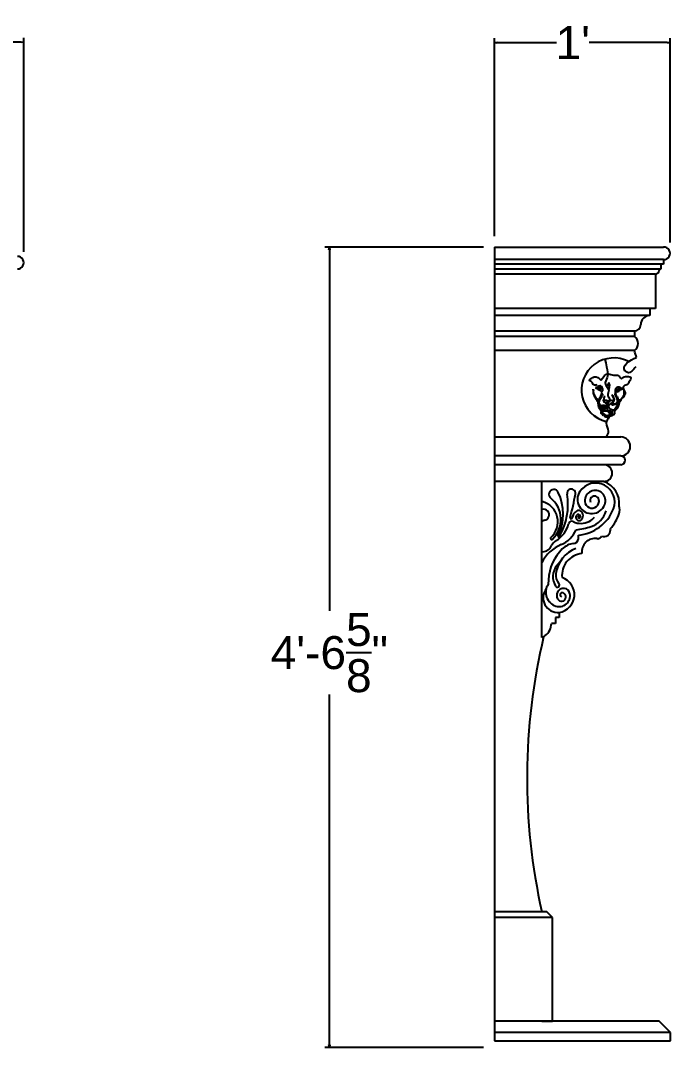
# Model space of a CAD drawing. Header units: millimetres. Extents: x 1155 to 2227, y 540 to 1342.
# Drawn here: x 1936.3 to 1980.6, y 703.7 to 773.8 of the extents above; entities that cross this region are included whole.
import ezdxf

# ---------------------------------------------------------------- set-up
doc = ezdxf.new("R2010")
doc.units = ezdxf.units.MM
doc.layers.add('dimension', color=4, linetype='Continuous')
doc.styles.get("Standard").update_dxf_attribs({"font": 'arial.ttf'})
doc.dimstyles.new('25', dxfattribs={"dimscale": 1.5, "dimtxt": 1, "dimasz": 0.5, "dimexe": 0.1875, "dimexo": 1, "dimgap": 0.125, "dimtad": 0, "dimtih": 1, "dimtoh": 1, "dimdec": 4, "dimzin": 4, "dimdsep": 46, "dimlunit": 4, "dimtxsty": 'Standard', "dimblk1": 'CLOSEDBLANK', "dimblk2": 'CLOSEDBLANK', "dimsah": 1, "dimcen": -1, "dimclrd": 256, "dimclre": 256, "dimclrt": 256, "dimadec": 0, "dimazin": 0, "dimtfac": 1, "dimtdec": 4, "dimtofl": 0, "dimtmove": 0, "dimatfit": 3, "dimldrblk": 'CLOSEDBLANK', "dimfxl": 1, "dimtolj": 1, "dimtzin": 4, "dimarcsym": 0})

# ---------------------------------------------------------------- blocks, each defined once
blk = doc.blocks.new('_CLOSEDBLANK')
at = {"color": 0, "linetype": 'ByBlock'}
for p, q in [((-1, 0.17), (0, 0)), ((-1, 0.17), (-1, -0.17)), ((0, 0), (-1, -0.17))]:
    blk.add_line(p, q, dxfattribs=at)
blk = doc.blocks.new('*D405')
at = {"layer": 'Defpoints', "color": 0, "transparency": 16777216}
for p in [(1861.524, 772.342), (1861.524, 757.29), (1936.524, 757.29)]:
    blk.add_point(p, dxfattribs=at)
at = {"layer": 'dimension', "lineweight": -2, "transparency": 16777216}
for p, q in [((1861.524, 758.04), (1861.524, 772.637)), ((1936.524, 758.04), (1936.524, 772.637)), ((1861.712, 772.342), (1895.84, 772.342)), ((1936.337, 772.342), (1902.208, 772.342))]:
    blk.add_line(p, q, dxfattribs=at)
at = {"layer": 'dimension', "lineweight": -2, "transparency": 16777216, "xscale": 0.1875, "yscale": 0.1875, "zscale": 0.1875, "rotation": 180}
blk.add_blockref('_CLOSEDBLANK', (1861.524, 772.342), dxfattribs=at)
at = {"layer": 'dimension', "lineweight": -2, "transparency": 16777216, "xscale": 0.1875, "yscale": 0.1875, "zscale": 0.1875}
blk.add_blockref('_CLOSEDBLANK', (1936.524, 772.342), dxfattribs=at)
at = {"layer": 'dimension', "transparency": 16777216, "insert": (1899.024, 772.342), "char_height": 2.25, "attachment_point": 5}
blk.add_mtext('\\A1;6\'-3"', dxfattribs=at)
blk = doc.blocks.new('*D407')
at = {"layer": 'Defpoints', "color": 0, "transparency": 16777216}
for p in [(1968.645, 758.357), (1957.37, 703.718), (1968.645, 703.718)]:
    blk.add_point(p, dxfattribs=at)
at = {"layer": 'dimension', "lineweight": -2, "transparency": 16777216}
for p, q in [((1967.895, 758.357), (1957.074, 758.357)), ((1957.37, 758.169), (1957.37, 733.532)), ((1957.37, 703.906), (1957.37, 727.813)), ((1967.895, 703.718), (1957.074, 703.718))]:
    blk.add_line(p, q, dxfattribs=at)
at = {"layer": 'dimension', "lineweight": -2, "transparency": 16777216, "xscale": 0.1875, "yscale": 0.1875, "zscale": 0.1875}
for p, rotation in [((1957.37, 758.357), 90), ((1957.37, 703.718), 270)]:
    blk.add_blockref('_CLOSEDBLANK', p, dxfattribs=dict(at, rotation=rotation))
at = {"layer": 'dimension', "transparency": 16777216, "insert": (1957.37, 730.673), "char_height": 2.25, "attachment_point": 5}
blk.add_mtext('\\A1;4\'-6{\\H1.000000x;\\S5/8;}"', dxfattribs=at)
blk = doc.blocks.new('*D408')
at = {"layer": 'Defpoints', "color": 0, "transparency": 16777216}
for p in [(1980.622, 772.311), (1968.645, 758.357), (1980.622, 757.913)]:
    blk.add_point(p, dxfattribs=at)
at = {"layer": 'dimension', "lineweight": -2, "transparency": 16777216}
for p, q in [((1968.645, 759.107), (1968.645, 772.606)), ((1980.622, 758.663), (1980.622, 772.606)), ((1968.832, 772.311), (1972.865, 772.311)), ((1980.434, 772.311), (1975.099, 772.311))]:
    blk.add_line(p, q, dxfattribs=at)
at = {"layer": 'dimension', "lineweight": -2, "transparency": 16777216, "xscale": 0.1875, "yscale": 0.1875, "zscale": 0.1875, "rotation": 180}
blk.add_blockref('_CLOSEDBLANK', (1968.645, 772.311), dxfattribs=at)
at = {"layer": 'dimension', "lineweight": -2, "transparency": 16777216, "xscale": 0.1875, "yscale": 0.1875, "zscale": 0.1875}
blk.add_blockref('_CLOSEDBLANK', (1980.622, 772.311), dxfattribs=at)
at = {"layer": 'dimension', "transparency": 16777216, "insert": (1973.982, 772.311), "char_height": 2.25, "attachment_point": 5}
blk.add_mtext("\\A1;1'", dxfattribs=at)

msp = doc.modelspace()

# ---------------------------------------------------------------- linework, layer by layer
at = {"color": 0}
for p, q in [((1968.64483, 758.35672), (1980.18112, 758.35672)), ((1968.64483, 758.35672), (1968.64483, 704.17007)), ((1980.18112, 757.49999), (1968.64483, 757.49999)), ((1980.18112, 757.1805), (1968.64483, 757.1805)), ((1980.00158, 757.1805), (1980.00158, 756.85717)), ((1980.18112, 757.50017), (1980.18112, 757.1805)), ((1980.00158, 756.85717), (1968.64483, 756.85717)), ((1979.62632, 756.51444), (1968.64483, 756.51444)), ((1979.62632, 756.51444), (1979.62632, 754.158)), ((1979.87632, 756.85717), (1979.87632, 756.76444)), ((1979.23463, 754.158), (1968.64483, 754.158)), ((1979.23463, 753.67831), (1968.64483, 753.67831)), ((1979.23463, 753.67831), (1978.77123, 753.67831)), ((1979.23463, 753.67831), (1979.08074, 753.67831)), ((1979.62632, 754.158), (1979.23463, 754.158)), ((1979.23463, 754.158), (1979.23463, 753.67831)), ((1979.62632, 754.158), (1979.54414, 754.158)), ((1968.64483, 752.63116), (1978.18748, 752.63116)), ((1978.18748, 752.26107), (1968.64483, 752.26107)), ((1978.18748, 752.63116), (1978.18748, 752.26107)), ((1968.64483, 745.39021), (1977.25991, 745.39021)), ((1977.25991, 744.0993), (1968.64483, 744.0993)), ((1977.25991, 743.50053), (1968.64483, 743.50053)), ((1976.10459, 742.35197), (1968.64483, 742.35197)), ((1971.87167, 731.69699), (1971.87167, 742.35197)), ((1976.54624, 739.1261), (1976.55094, 739.0577)), ((1972.32258, 735.65042), (1972.30556, 735.33572)), ((1973.05937, 733.41242), (1973.05937, 733.07323)), ((1972.80145, 732.65263), (1972.52995, 732.65263)), ((1973.05937, 733.07323), (1972.80145, 733.07323)), ((1972.80145, 733.07323), (1972.80145, 732.65263)), ((1972.22165, 712.9841), (1968.64483, 712.9841)), ((1972.6103, 712.59545), (1972.22165, 712.9841)), ((1972.6103, 712.59545), (1968.64483, 712.59545)), ((1972.6103, 705.50714), (1972.6103, 712.59545)), ((1979.87203, 705.50714), (1968.64483, 705.50714)), ((1974.66742, 705.50714), (1969.87167, 705.50714)), ((1971.87167, 705.50714), (1972.59152, 705.50714)), ((1980.64933, 704.72984), (1979.87203, 705.50714)), ((1980.64933, 704.72984), (1968.64483, 704.72984)), ((1980.64933, 704.17007), (1980.64933, 704.72984)), ((1968.64483, 704.17007), (1980.64933, 704.17007))]:
    msp.add_line(p, q, dxfattribs=at)
for centre, radius, start, end in [((1980.19358, 757.92845), 0.42846, 268.3333786, 91.6666214), ((1936.09555, 757.28985), 0.42846, 268.3333786, 91.6666214), ((1979.62632, 756.76444), 0.25, 270, 0), ((1979.23463, 753.06282), 0.61548, 90, 180), ((1978.18748, 753.06282), 0.43167, 270, 0), ((1977.84271, 751.77817), 0.59335, 305.5253398, 54.4746602), ((1976.77894, 748.59225), 2.19705, 62.0733313, 257.1342537), ((1976.77894, 748.59225), 2.19705, 232.1992418, 257.1342537), ((1977.25991, 744.74475), 0.64545, 270, 90), ((1977.25991, 743.79992), 0.29938, 270, 90), ((1976.10459, 742.92625), 0.57428, 270, 90), ((1972.68987, 741.47387), 0.33275, 24.5478033, 231.3070562), ((1973.87686, 741.54365), 0.286, 350.4618752, 189.5381248), ((1975.27072, 741.13207), 0.96831, 146.0926234, 338.0853371), ((1975.54461, 740.94796), 1.29833, 338.9431653, 146.0926234), ((1975.51289, 741.03464), 0.70728, 338.0853371, 184.1626063), ((1975.58353, 740.86336), 1.57716, 353.1447223, 70.7085332), ((1971.52503, 739.59916), 1.43887, 312.144006, 74.8220139), ((1971.32363, 739.76809), 1.85273, 313.3049327, 51.3070562), ((1969.71569, 740.11546), 3.60246, 335.4521967, 24.5478033), ((1969.28564, 740.7722), 4.36957, 330.4741757, 9.5381248), ((1958.48703, 744.12955), 15.89156, 344.5332465, 350.4618752), ((1975.29207, 741.01857), 0.48588, 184.1626063, 10.9523142), ((1975.47167, 741.05333), 0.30294, 10.9523142, 201.8103277), ((1971.82783, 740.71533), 0.28236, 278.9330127, 285.1779861), ((1972.00031, 740.07952), 0.37643, 278.7474979, 105.1779861), ((1974.69358, 739.69627), 0.78501, 126.5064896, 165.5915698), ((1974.37794, 740.12273), 0.25444, 53.4935104, 126.5064896), ((1974.14166, 741.48811), 2.80167, 274.5714999, 338.9431653), ((1974.30292, 740.02137), 0.38055, 311.0354477, 53.4935104), ((1974.72953, 740.78124), 1.58621, 288.635973, 343.9561721), ((1976.36452, 740.41973), 0.8254, 341.9771276, 18.0228724), ((1972.10713, 739.3853), 0.32596, 98.7474979, 136.2493248), ((1973.91963, 739.40889), 0.22465, 64.2041774, 165.4747569), ((1973.86818, 739.87359), 0.06753, 164.5332465, 15.4667535), ((1974.5426, 740.69781), 1.20692, 244.2041774, 297.7406586), ((1974.41087, 739.89735), 0.21613, 117.6349477, 311.0354477), ((1974.37254, 739.97056), 0.1335, 327.0444365, 117.6349477), ((1974.38224, 739.92005), 0.04065, 32.9555635, 212.9555635), ((1974.41634, 739.94216), 0.08129, 212.9555635, 327.0444365), ((1974.5426, 740.69781), 1.20692, 297.7406586, 320.3522966), ((1974.43284, 741.04822), 2.85675, 317.7137028, 341.9771276), ((1971.8856, 739.93588), 1.87654, 300.7562894, 345.4747569), ((1972.37778, 739.90047), 2.02558, 293.5502974, 335.213136), ((1973.66288, 743.94416), 4.92415, 276.4583715, 288.635973), ((1976.11114, 739.02753), 0.44083, 247.1808077, 3.924033), ((1972.54187, 738.47554), 0.07655, 132.144006, 313.3049327), ((1973.22492, 737.68524), 0.74247, 120.7562894, 156.8416929), ((1973.04015, 738.59707), 0.05234, 155.4521967, 24.5478033), ((1973.99097, 738.49374), 0.3791, 276.3758687, 350.5788585), ((1973.57044, 738.56352), 0.80539, 350.5788585, 9.4211415), ((1975.50395, 737.55535), 0.90793, 81.2037207, 187.6034967), ((1975.68492, 738.72485), 0.27549, 261.2037207, 280.6172009), ((1975.68492, 738.72485), 0.27549, 280.6172009, 337.9008558), ((1974.27857, 735.53941), 2.73171, 113.5502974, 151.7748912), ((1971.89901, 738.25239), 0.69965, 272.3521958, 336.8416929), ((1975.51506, 735.47776), 3.19714, 134.6753884, 176.9042828), ((1974.98572, 735.76096), 2.17337, 111.3603086, 171.8516632), ((1974.17673, 736.83133), 1.29365, 96.3758687, 134.6753884), ((1960.24237, 746.81311), 16.25349, 321.1295429, 323.3490145), ((1974.74628, 735.93912), 1.50284, 95.4324021, 185.7422956), ((1973.84371, 735.84979), 1.21622, 141.1295429, 212.2142441), ((1973.70384, 735.94451), 0.87841, 171.8516632, 220.9438503), ((1972.93391, 735.27654), 0.14089, 212.2142441, 40.9438503), ((1972.87118, 734.62349), 1.2256, 278.8325501, 71.9475691), ((1972.97189, 734.41922), 1.01059, 142.4106459, 274.9656629), ((1973.12766, 734.78714), 0.98833, 146.2851104, 251.9957317), ((1973.05362, 734.55931), 0.74877, 251.9957317, 9.841541), ((1973.42472, 734.57585), 0.53145, 155.2045275, 204.7954725), ((1973.34944, 734.61063), 0.44853, 9.841541, 155.2045275), ((1973.26801, 734.62115), 0.15085, 69.8886812, 249.8886812), ((1973.21614, 734.4795), 0.3017, 355.502539, 69.8886812), ((1973.21614, 734.4795), 0.3017, 204.7954725, 355.502539), ((1971.41194, 732.71478), 1.11974, 308.5089703, 356.81843), ((2012.58354, 722.10457), 41.72097, 166.619104, 192.6272028), ((1971.46711, 732.64545), 1.03113, 293.1009502, 308.5089703)]:
    msp.add_arc(centre, radius, start, end, dxfattribs=at)
for points, knots in [([(1978.18748, 751.29526), (1977.85415, 751.29526), (1977.52082, 751.29526), (1977.18748, 751.29526), (1976.52082, 751.29526), (1975.85415, 751.29526), (1975.18748, 751.29526), (1973.0066, 751.29526), (1970.82571, 751.29526), (1968.64483, 751.29526)], [1.17679212, 1.17679212, 1.17679212, 1.17679212, 1.32963526, 1.32963526, 1.32963526, 1.63532155, 1.63532155, 1.63532155, 2.63532155, 2.63532155, 2.63532155, 2.63532155]), ([(1978.29494, 750.18247), (1978.1064, 749.97305), (1977.88213, 749.64125), (1977.5819, 749.86021), (1977.53872, 749.91605), (1977.30388, 750.21969), (1977.86874, 750.65993), (1978.33983, 750.8069)], [0, 0, 0, 0, 0.21421435, 0.279627413, 0.279627413, 0.279627413, 0.635321548, 0.635321548, 0.635321548, 0.635321548]), ([(1976.16308, 750.74001), (1976.20703, 750.55416), (1976.25098, 750.36832), (1976.29494, 750.18247), (1976.35223, 749.94022), (1976.44727, 749.53834), (1976.06088, 748.97666), (1976.56478, 748.62936), (1976.2825, 748.21484), (1976.67551, 747.8475), (1976.05234, 747.50646), (1976.53115, 747.16753), (1976.48474, 746.71549), (1976.12844, 746.31266), (1976.50697, 745.8244), (1976.33327, 745.51914), (1976.25991, 745.39021)], [-0.14379805, -0.14379805, -0.14379805, -0.14379805, 0, 0, 0, 0.18743744, 0.31095235, 0.43215662, 0.52946403, 0.61380267, 0.74364474, 0.84036589, 0.94688736, 1.06255647, 1.20941906, 1.31680609, 1.31680609, 1.31680609, 1.31680609]), ([(1975.63792, 748.95025), (1975.55041, 748.92925), (1975.37175, 748.88639), (1975.33296, 749.15448), (1975.02592, 749.25805), (1975.31019, 749.41502), (1975.5577, 749.58059), (1975.76243, 749.39641), (1975.9031, 749.26985)], [0, 0, 0, 0, 0.22630367, 0.46200486, 0.66172214, 0.88838356, 1.10463886, 1.57955996, 1.57955996, 1.57955996, 1.57955996]), ([(1975.9031, 749.26985), (1976.0632, 749.49797), (1976.30666, 749.84482), (1976.72858, 749.55873), (1977.08603, 749.6647), (1977.22583, 749.4685), (1977.30566, 749.35647)], [1.57955996, 1.57955996, 1.57955996, 1.57955996, 2.25784002, 2.61092396, 2.88677909, 3.25400502, 3.25400502, 3.25400502, 3.25400502]), ([(1977.30566, 749.35647), (1977.33621, 749.38655), (1977.46332, 749.51169), (1977.69518, 749.55223), (1978.03616, 749.45986), (1977.81689, 749.15313), (1977.70772, 748.93262), (1977.57101, 748.91167), (1977.51755, 748.90348)], [3.25400502, 3.25400502, 3.25400502, 3.25400502, 3.38131723, 3.78361699, 3.92456696, 4.28304027, 4.52169586, 4.67491408, 4.67491408, 4.67491408, 4.67491408]), ([(1977.51755, 748.90348), (1977.47207, 748.86735), (1977.38613, 748.79905), (1977.43174, 748.70098), (1977.45322, 748.65479)], [4.674914079, 4.674914079, 4.674914079, 4.674914079, 4.828359477, 4.964942283, 4.964942283, 4.964942283, 4.964942283])]:
    msp.add_open_spline(points, degree=3, knots=knots, dxfattribs=at)
for points in [[(1978.33983, 750.8069), (1978.28905, 750.96968), (1978.23827, 751.13247), (1978.18748, 751.29526)], [(1975.61811, 748.76967), (1975.58984, 748.76546), (1975.56132, 748.76341), (1975.52977, 748.74364)], [(1975.52977, 748.74364), (1975.65332, 748.69671), (1975.74055, 748.59689), (1975.86406, 748.56097)], [(1975.66854, 748.79152), (1975.65569, 748.77197), (1975.63629, 748.77238), (1975.61811, 748.76967)], [(1975.77159, 748.85688), (1975.72785, 748.84716), (1975.69272, 748.82832), (1975.66854, 748.79152)], [(1975.73002, 748.69219), (1975.72055, 748.7106), (1975.70289, 748.73906), (1975.74428, 748.74834)], [(1975.90233, 748.62817), (1975.86487, 748.61547), (1975.74834, 748.65656), (1975.73002, 748.69219)], [(1975.73507, 748.76053), (1975.77688, 748.769), (1975.8156, 748.76203), (1975.85402, 748.74546)], [(1975.7486, 748.75689), (1975.74507, 748.75946), (1975.73963, 748.75939), (1975.73507, 748.76053)], [(1975.74428, 748.74834), (1975.74745, 748.74905), (1975.76114, 748.74776), (1975.7486, 748.75689)], [(1975.88891, 748.83999), (1975.84849, 748.85865), (1975.8122, 748.86591), (1975.77159, 748.85688)], [(1975.7963, 748.71338), (1975.7908, 748.69378), (1975.80928, 748.68899), (1975.82228, 748.68557)], [(1975.83422, 748.73536), (1975.80995, 748.74778), (1975.80109, 748.73044), (1975.7963, 748.71338)], [(1975.82228, 748.68557), (1975.85162, 748.67783), (1975.87892, 748.68318), (1975.9029, 748.70363)], [(1975.85402, 748.74546), (1975.84676, 748.73207), (1975.84014, 748.73233), (1975.83422, 748.73536)], [(1975.88133, 748.8785), (1975.86828, 748.88769), (1975.8545, 748.88737), (1975.83531, 748.87897)], [(1975.83531, 748.87897), (1975.85547, 748.86746), (1975.87697, 748.86644), (1975.88891, 748.83999)], [(1975.97976, 748.77461), (1975.95659, 748.81071), (1975.92116, 748.85047), (1975.88133, 748.8785)], [(1975.94348, 748.67749), (1975.93919, 748.65395), (1975.92564, 748.63608), (1975.90233, 748.62817)], [(1975.9029, 748.70363), (1975.91271, 748.712), (1975.91904, 748.73389), (1975.93582, 748.72263)], [(1975.93582, 748.72263), (1975.95003, 748.71308), (1975.9463, 748.69304), (1975.94348, 748.67749)], [(1976.03419, 748.54532), (1976.05933, 748.63459), (1976.02158, 748.70943), (1975.97976, 748.77461)], [(1976.45509, 749.10194), (1976.2841, 748.94382), (1976.35582, 748.77615), (1976.42886, 748.63013)], [(1976.42886, 748.63013), (1976.47075, 748.67671), (1976.56977, 748.83083), (1976.45509, 749.10194)], [(1976.92972, 748.72912), (1976.91814, 748.72731), (1976.91031, 748.69103), (1976.90368, 748.66973)], [(1977.06605, 748.8004), (1977.01185, 748.79488), (1976.98463, 748.7377), (1976.92972, 748.72912)], [(1977.03025, 748.61071), (1977.07485, 748.61047), (1977.0932, 748.63585), (1977.09717, 748.67599)], [(1977.08017, 748.79803), (1977.07543, 748.79822), (1977.07062, 748.80086), (1977.06605, 748.8004)], [(1977.35126, 748.70925), (1977.25943, 748.7344), (1977.17894, 748.79421), (1977.08017, 748.79803)], [(1977.09717, 748.67599), (1977.0987, 748.69144), (1977.10123, 748.70477), (1977.12006, 748.70687)], [(1977.16284, 748.68359), (1977.1837, 748.6409), (1977.16704, 748.60979), (1977.11656, 748.59685)], [(1977.12006, 748.70687), (1977.1398, 748.70907), (1977.15388, 748.70194), (1977.16284, 748.68359)], [(1977.2635, 748.64113), (1977.28288, 748.6701), (1977.31585, 748.65785), (1977.34363, 748.66117)], [(1977.34363, 748.66117), (1977.35423, 748.66243), (1977.37183, 748.65065), (1977.37419, 748.67088)], [(1977.37419, 748.67088), (1977.37612, 748.68744), (1977.36885, 748.70443), (1977.35126, 748.70925)], [(1977.43064, 748.68967), (1977.4271, 748.64361), (1977.45308, 748.61878), (1977.46137, 748.58837)], [(1977.53561, 748.5273), (1977.50283, 748.57843), (1977.46968, 748.62931), (1977.43064, 748.68967)], [(1975.37121, 748.64697), (1975.36227, 748.55635), (1975.36445, 748.47267), (1975.37976, 748.38951)], [(1975.39017, 748.56289), (1975.38581, 748.59053), (1975.38844, 748.61777), (1975.37121, 748.64697)], [(1975.37976, 748.38951), (1975.38815, 748.34389), (1975.39703, 748.29819), (1975.40914, 748.25346)], [(1975.40659, 748.5904), (1975.39051, 748.58692), (1975.40166, 748.57251), (1975.39017, 748.56289)], [(1975.50034, 748.21476), (1975.41412, 748.30976), (1975.39849, 748.42526), (1975.40372, 748.54682)], [(1975.40372, 748.54682), (1975.40434, 748.56116), (1975.40559, 748.57548), (1975.40659, 748.5904)], [(1975.40914, 748.25346), (1975.4314, 748.17132), (1975.48979, 748.1099), (1975.53574, 748.04151)], [(1975.5436, 748.10818), (1975.52725, 748.13251), (1975.48412, 748.1538), (1975.51422, 748.19649)], [(1975.51422, 748.19649), (1975.51557, 748.19839), (1975.50567, 748.20888), (1975.50034, 748.21476)], [(1975.53574, 748.04151), (1975.56884, 747.99224), (1975.59811, 747.94095), (1975.62388, 747.88761)], [(1975.69091, 747.84653), (1975.67012, 747.94995), (1975.59972, 748.0247), (1975.5436, 748.10818)], [(1975.74736, 747.99707), (1975.73151, 747.93795), (1975.7521, 747.87562), (1975.73529, 747.82838)], [(1975.77019, 747.94446), (1975.74811, 747.96443), (1975.76303, 747.98455), (1975.74736, 747.99707)], [(1975.80443, 747.63812), (1975.75184, 747.78883), (1975.80939, 747.91313), (1975.89893, 748.02937)], [(1975.99439, 748.40733), (1975.90672, 748.26085), (1975.83834, 748.1045), (1975.77019, 747.94446)], [(1975.86406, 748.56097), (1975.89626, 748.55161), (1975.90385, 748.51641), (1975.92688, 748.49666)], [(1975.89893, 748.02937), (1975.91357, 748.04837), (1975.93332, 748.0637), (1975.94632, 748.08359)], [(1975.91872, 748.16511), (1975.92093, 748.26157), (1975.97731, 748.32754), (1975.99439, 748.40733)], [(1976.04208, 748.32441), (1975.98296, 748.27977), (1975.96737, 748.21748), (1975.91872, 748.16511)], [(1975.92688, 748.49666), (1975.95433, 748.47312), (1975.97541, 748.4664), (1975.99389, 748.50554)], [(1975.94702, 748.12524), (1975.93917, 748.12889), (1975.95366, 748.14428), (1975.9589, 748.15333)], [(1975.94632, 748.08359), (1975.95297, 748.09377), (1975.98165, 748.10919), (1975.94702, 748.12524)], [(1975.9589, 748.15333), (1975.9885, 748.20442), (1976.01888, 748.25506), (1976.04208, 748.32441)], [(1975.99389, 748.50554), (1976.00183, 748.52234), (1976.02592, 748.51596), (1976.03419, 748.54532)], [(1976.11093, 748.04028), (1976.099, 748.00289), (1976.09358, 747.96495), (1976.0713, 747.92926)], [(1976.10869, 747.90099), (1976.1296, 747.97269), (1976.1103, 748.05345), (1976.15841, 748.11914)], [(1976.15655, 748.17541), (1976.14127, 748.13039), (1976.12537, 748.08556), (1976.11093, 748.04028)], [(1976.15841, 748.11914), (1976.17055, 748.13571), (1976.15967, 748.15542), (1976.15655, 748.17541)], [(1976.82265, 747.9805), (1976.75208, 748.06861), (1976.76398, 748.20219), (1976.65483, 748.27237)], [(1976.65483, 748.27237), (1976.70752, 748.15809), (1976.75555, 748.04428), (1976.79959, 747.91769)], [(1976.82398, 747.96632), (1976.8241, 747.97111), (1976.82514, 747.97739), (1976.82265, 747.9805)], [(1976.85938, 748.31622), (1976.85172, 748.31198), (1976.85356, 748.3072), (1976.85555, 748.30297)], [(1976.85555, 748.30297), (1976.91483, 748.17657), (1976.97297, 748.04981), (1977.0106, 747.91463)], [(1976.88715, 748.29196), (1976.8745, 748.30301), (1976.86666, 748.30986), (1976.85938, 748.31622)], [(1976.90368, 748.66973), (1976.87153, 748.56635), (1976.8783, 748.46034), (1976.88398, 748.35447)], [(1976.9063, 748.36119), (1976.901, 748.38093), (1976.87811, 748.41745), (1976.93329, 748.39638)], [(1976.88398, 748.35447), (1976.88499, 748.33562), (1976.8859, 748.31675), (1976.88715, 748.29196)], [(1976.91569, 748.29556), (1976.92077, 748.31901), (1976.91213, 748.33946), (1976.9063, 748.36119)], [(1976.92803, 748.25639), (1976.91765, 748.25924), (1976.91246, 748.28065), (1976.91569, 748.29556)], [(1976.97724, 748.18105), (1976.96537, 748.20864), (1976.9688, 748.24521), (1976.92803, 748.25639)], [(1976.93329, 748.39638), (1976.95199, 748.38924), (1976.95873, 748.41344), (1976.96254, 748.4275)], [(1976.98773, 748.55745), (1976.96029, 748.56012), (1976.94595, 748.57513), (1976.958, 748.60342)], [(1976.958, 748.60342), (1976.96658, 748.62357), (1976.96867, 748.65306), (1977.00685, 748.63536)], [(1976.96254, 748.4275), (1976.98116, 748.4962), (1976.98909, 748.50507), (1977.06146, 748.50512)], [(1977.03992, 748.08858), (1977.01067, 748.11438), (1976.99219, 748.14629), (1976.97724, 748.18105)], [(1977.12313, 748.57693), (1977.07346, 748.55849), (1977.03102, 748.55323), (1976.98773, 748.55745)], [(1977.00685, 748.63536), (1977.02053, 748.62902), (1977.01296, 748.6108), (1977.03025, 748.61071)], [(1977.04582, 748.1271), (1977.02837, 748.11432), (1977.04698, 748.10182), (1977.03992, 748.08858)], [(1977.10746, 747.87482), (1977.08444, 747.96091), (1977.07637, 748.0459), (1977.04582, 748.1271)], [(1977.06146, 748.50512), (1977.11511, 748.50516), (1977.15131, 748.53786), (1977.18805, 748.56762)], [(1977.11656, 748.59685), (1977.10856, 748.5948), (1977.09707, 748.59935), (1977.09255, 748.58674)], [(1977.09255, 748.58674), (1977.10035, 748.58423), (1977.10761, 748.5819), (1977.12313, 748.57693)], [(1977.12578, 747.97669), (1977.11992, 747.94413), (1977.11407, 747.91156), (1977.10746, 747.87482)], [(1977.13048, 747.899), (1977.13377, 747.92458), (1977.13551, 747.94991), (1977.12578, 747.97669)], [(1977.14899, 747.63875), (1977.18369, 747.77935), (1977.25462, 747.8956), (1977.33658, 748.00915)], [(1977.18805, 748.56762), (1977.215, 748.58945), (1977.2433, 748.61092), (1977.2635, 748.64113)], [(1977.27843, 747.97693), (1977.27489, 747.97067), (1977.27134, 747.96441), (1977.2678, 747.95814)], [(1977.28708, 747.98437), (1977.28296, 747.98444), (1977.27885, 747.98453), (1977.27473, 747.98462)], [(1977.27473, 747.98462), (1977.27596, 747.98206), (1977.2772, 747.97949), (1977.27843, 747.97693)], [(1977.28708, 747.98437), (1977.2842, 747.9819), (1977.28132, 747.97941), (1977.27843, 747.97693)], [(1977.27843, 747.97693), (1977.28132, 747.97941), (1977.2842, 747.9819), (1977.28708, 747.98437)], [(1977.33151, 748.04548), (1977.3167, 748.0251), (1977.30189, 748.00473), (1977.28708, 747.98437)], [(1977.40333, 748.13225), (1977.36973, 748.11088), (1977.34267, 748.085), (1977.33151, 748.04548)], [(1977.35827, 748.04083), (1977.34933, 748.04238), (1977.34042, 748.04393), (1977.33151, 748.04548)], [(1977.33151, 748.04548), (1977.34042, 748.04393), (1977.34933, 748.04238), (1977.35827, 748.04083)], [(1977.33658, 748.00915), (1977.34407, 748.01953), (1977.35106, 748.03026), (1977.35827, 748.04083)], [(1977.35827, 748.04083), (1977.43988, 748.10571), (1977.48751, 748.19697), (1977.54415, 748.28111)], [(1977.43434, 748.17927), (1977.44507, 748.15546), (1977.42021, 748.14298), (1977.40333, 748.13225)], [(1977.44189, 748.21757), (1977.43553, 748.20568), (1977.42594, 748.1979), (1977.43434, 748.17927)], [(1977.46551, 748.26434), (1977.46418, 748.2482), (1977.45018, 748.23308), (1977.44189, 748.21757)], [(1977.52195, 748.50365), (1977.58693, 748.41085), (1977.55795, 748.28007), (1977.45646, 748.20557)], [(1977.45646, 748.20557), (1977.52103, 748.29957), (1977.51965, 748.39599), (1977.52195, 748.50365)], [(1977.46137, 748.58837), (1977.49091, 748.48), (1977.4744, 748.37227), (1977.46551, 748.26434)], [(1977.54415, 748.28111), (1977.60048, 748.3648), (1977.58709, 748.44699), (1977.53561, 748.5273)], [(1975.62388, 747.88761), (1975.63201, 747.87078), (1975.63858, 747.85319), (1975.6507, 747.8245)], [(1975.6507, 747.8245), (1975.6584, 747.86547), (1975.63725, 747.88754), (1975.6345, 747.92368)], [(1975.6345, 747.92368), (1975.6665, 747.87798), (1975.68791, 747.83714), (1975.68458, 747.79076)], [(1975.68458, 747.79076), (1975.68196, 747.75423), (1975.68716, 747.72052), (1975.6975, 747.68675)], [(1975.70307, 747.83091), (1975.6986, 747.82496), (1975.69212, 747.84054), (1975.69091, 747.84653)], [(1975.6975, 747.68675), (1975.71865, 747.61768), (1975.701, 747.5437), (1975.72795, 747.47416)], [(1975.73529, 747.82838), (1975.70636, 747.79726), (1975.73815, 747.87758), (1975.70307, 747.83091)], [(1975.72795, 747.47416), (1975.73834, 747.44735), (1975.74515, 747.41908), (1975.76384, 747.3974)], [(1975.76384, 747.3974), (1975.7936, 747.36288), (1975.80964, 747.32058), (1975.83374, 747.28294)], [(1975.9357, 747.52671), (1975.87091, 747.53657), (1975.8241, 747.57261), (1975.80443, 747.63812)], [(1975.93347, 747.29325), (1975.88588, 747.38396), (1975.82741, 747.4699), (1975.80912, 747.58702)], [(1975.80912, 747.58702), (1975.88664, 747.48292), (1975.9963, 747.52068), (1976.09155, 747.50418)], [(1975.83374, 747.28294), (1975.84642, 747.26312), (1975.84881, 747.24253), (1975.88396, 747.23831)], [(1975.90703, 747.44402), (1975.9008, 747.42641), (1975.92164, 747.41731), (1975.93492, 747.40987)], [(1975.95317, 747.45238), (1975.93782, 747.4573), (1975.91467, 747.4656), (1975.90703, 747.44402)], [(1975.96946, 747.26302), (1975.9539, 747.26572), (1975.94131, 747.27832), (1975.93347, 747.29325)], [(1975.93492, 747.40987), (1975.9983, 747.37436), (1976.0641, 747.36303), (1976.13143, 747.39816)], [(1976.09538, 747.5155), (1976.03767, 747.51924), (1975.98609, 747.51904), (1975.9357, 747.52671)], [(1976.13344, 747.44503), (1976.07283, 747.43585), (1976.01286, 747.43323), (1975.95317, 747.45238)], [(1976.23404, 747.50892), (1976.16002, 747.52352), (1976.08601, 747.53813), (1976.01201, 747.55273)], [(1976.01201, 747.55273), (1976.03243, 747.5297), (1976.06647, 747.53529), (1976.09538, 747.5155)], [(1976.0713, 747.92926), (1976.04139, 747.88134), (1976.08897, 747.78717), (1976.14372, 747.76514)], [(1976.09155, 747.50418), (1976.13712, 747.49628), (1976.18549, 747.50268), (1976.2326, 747.49489)], [(1976.12534, 747.88251), (1976.10838, 747.87722), (1976.10486, 747.88784), (1976.10869, 747.90099)], [(1976.3358, 747.85811), (1976.26706, 747.88348), (1976.19928, 747.90558), (1976.12534, 747.88251)], [(1976.13143, 747.39816), (1976.16749, 747.41697), (1976.20408, 747.43442), (1976.24408, 747.44488)], [(1976.23948, 747.45934), (1976.20413, 747.45461), (1976.1687, 747.45037), (1976.13344, 747.44503)], [(1976.14372, 747.76514), (1976.23283, 747.72929), (1976.29269, 747.66265), (1976.35061, 747.58664)], [(1976.26472, 747.32101), (1976.23347, 747.31681), (1976.20323, 747.30508), (1976.17163, 747.29651)], [(1976.17163, 747.29651), (1976.17532, 747.27403), (1976.20029, 747.28835), (1976.2058, 747.26624)], [(1976.2326, 747.49489), (1976.23308, 747.49956), (1976.23356, 747.50424), (1976.23404, 747.50892)], [(1976.24408, 747.44488), (1976.24255, 747.4497), (1976.24101, 747.45452), (1976.23948, 747.45934)], [(1976.37979, 747.42273), (1976.36271, 747.36937), (1976.32701, 747.3294), (1976.26472, 747.32101)], [(1976.32827, 747.77834), (1976.32521, 747.78558), (1976.32104, 747.79521), (1976.33082, 747.79908)], [(1976.39061, 747.63199), (1976.36658, 747.68833), (1976.34732, 747.73329), (1976.32827, 747.77834)], [(1976.33082, 747.79908), (1976.34915, 747.80635), (1976.36851, 747.80356), (1976.38707, 747.79871)], [(1976.45606, 747.84853), (1976.41183, 747.83433), (1976.37362, 747.84415), (1976.3358, 747.85811)], [(1976.35061, 747.58664), (1976.39329, 747.53063), (1976.39799, 747.47962), (1976.37979, 747.42273)], [(1976.38707, 747.79871), (1976.40386, 747.79432), (1976.4073, 747.78012), (1976.40826, 747.76511)], [(1976.40826, 747.76511), (1976.41093, 747.72385), (1976.4061, 747.68353), (1976.39061, 747.63199)], [(1976.53998, 747.29343), (1976.46377, 747.35211), (1976.42889, 747.42829), (1976.44166, 747.525)], [(1976.44166, 747.525), (1976.44404, 747.54305), (1976.44637, 747.56416), (1976.46115, 747.57254)], [(1976.55356, 747.87229), (1976.52103, 747.86388), (1976.48699, 747.85847), (1976.45606, 747.84853)], [(1976.46115, 747.57254), (1976.53475, 747.61425), (1976.58278, 747.68781), (1976.6564, 747.72814)], [(1976.78347, 747.21516), (1976.69805, 747.22741), (1976.61168, 747.23824), (1976.53998, 747.29343)], [(1976.71277, 747.86479), (1976.66573, 747.89579), (1976.60733, 747.88619), (1976.55356, 747.87229)], [(1976.74217, 747.63126), (1976.69949, 747.6279), (1976.65633, 747.63071), (1976.61318, 747.62075)], [(1976.61318, 747.62075), (1976.65053, 747.62075), (1976.68789, 747.62075), (1976.72524, 747.62075)], [(1976.72538, 747.61299), (1976.70087, 747.61139), (1976.67636, 747.60979), (1976.64255, 747.60759)], [(1976.64255, 747.60759), (1976.66889, 747.58942), (1976.69023, 747.58988), (1976.71093, 747.59427)], [(1976.6564, 747.72814), (1976.6893, 747.74617), (1976.71671, 747.7725), (1976.75284, 747.78577)], [(1976.71093, 747.59427), (1976.79569, 747.61223), (1976.8802, 747.63131), (1976.96483, 747.64984)], [(1976.7622, 747.89408), (1976.75821, 747.86411), (1976.76294, 747.83172), (1976.71277, 747.86479)], [(1976.72524, 747.62075), (1976.72529, 747.61816), (1976.72533, 747.61558), (1976.72538, 747.61299)], [(1977.00576, 747.77624), (1976.96651, 747.63973), (1976.85129, 747.63983), (1976.74217, 747.63126)], [(1976.75284, 747.78577), (1976.77608, 747.7943), (1976.79173, 747.8184), (1976.79834, 747.83945)], [(1976.76729, 747.94172), (1976.76534, 747.92587), (1976.7643, 747.9099), (1976.7622, 747.89408)], [(1976.77195, 747.94786), (1976.77034, 747.94582), (1976.76756, 747.94392), (1976.76729, 747.94172)], [(1976.79959, 747.91769), (1976.7715, 747.92767), (1976.77979, 747.94138), (1976.77195, 747.94786)], [(1976.79834, 747.83945), (1976.8112, 747.88035), (1976.82292, 747.92256), (1976.82398, 747.96632)], [(1977.02364, 747.52676), (1976.95534, 747.42791), (1976.88681, 747.32922), (1976.81698, 747.23146)], [(1976.87664, 747.1974), (1976.92212, 747.23057), (1976.94925, 747.28357), (1976.99094, 747.32064)], [(1976.96483, 747.64984), (1976.98499, 747.65425), (1977.00008, 747.66472), (1977.00825, 747.68413)], [(1976.99094, 747.32064), (1977.08692, 747.40599), (1977.12079, 747.52454), (1977.14899, 747.63875)], [(1977.0106, 747.91463), (1977.02381, 747.86717), (1977.03553, 747.82144), (1977.00576, 747.77624)], [(1977.00576, 747.77624), (1977.03454, 747.74628), (1977.01361, 747.71499), (1977.00825, 747.68413)], [(1977.00825, 747.68413), (1977.01361, 747.71499), (1977.03454, 747.74628), (1977.00576, 747.77624)], [(1977.00825, 747.68413), (1977.02437, 747.68328), (1977.03754, 747.69202), (1977.05135, 747.69837)], [(1977.05135, 747.69837), (1977.06872, 747.65648), (1977.03743, 747.63497), (1977.0161, 747.60944)], [(1977.0161, 747.60944), (1977.03925, 747.60018), (1977.01744, 747.59007), (1977.01666, 747.58035)], [(1977.01666, 747.58035), (1977.02894, 747.57583), (1977.03481, 747.56709), (1977.03216, 747.55418)], [(1977.03216, 747.55418), (1977.03022, 747.5448), (1977.02885, 747.53429), (1977.02364, 747.52676)], [(1977.13427, 747.80417), (1977.12006, 747.83562), (1977.12642, 747.86735), (1977.13048, 747.899)], [(1977.16937, 747.79635), (1977.15237, 747.78127), (1977.14334, 747.7841), (1977.13427, 747.80417)], [(1977.19928, 747.85185), (1977.20465, 747.82549), (1977.18657, 747.81161), (1977.16937, 747.79635)], [(1977.20895, 747.87575), (1977.19982, 747.86893), (1977.19704, 747.86288), (1977.19928, 747.85185)], [(1977.26794, 747.94715), (1977.2492, 747.92255), (1977.23423, 747.89463), (1977.20895, 747.87575)], [(1977.2678, 747.95814), (1977.26785, 747.95447), (1977.2679, 747.95081), (1977.26794, 747.94715)], [(1977.26794, 747.94715), (1977.2679, 747.95081), (1977.26785, 747.95447), (1977.2678, 747.95814)], [(1977.2678, 747.95814), (1977.26785, 747.95448), (1977.2679, 747.95081), (1977.26794, 747.94715)], [(1975.90947, 747.16114), (1975.89743, 747.11689), (1975.87351, 747.07419), (1975.88733, 747.0254)], [(1975.88396, 747.23831), (1975.91167, 747.23498), (1975.91865, 747.19489), (1975.90947, 747.16114)], [(1975.88733, 747.0254), (1975.89088, 747.01287), (1975.89112, 746.99802), (1975.91009, 747.00192)], [(1975.91009, 747.00192), (1975.95025, 747.0102), (1975.97064, 746.98416), (1975.98867, 746.95606)], [(1976.2058, 747.26624), (1976.12652, 747.2525), (1976.04812, 747.24938), (1975.96946, 747.26302)], [(1975.99239, 747.11974), (1975.99019, 747.14069), (1975.97644, 747.16721), (1976.00351, 747.18066)], [(1975.98867, 746.95606), (1976.0063, 746.92858), (1976.01858, 746.89701), (1976.05095, 746.87945)], [(1976.03276, 747.04549), (1976.01346, 747.06828), (1975.99552, 747.08998), (1975.99239, 747.11974)], [(1976.00351, 747.18066), (1976.03419, 747.1959), (1976.06904, 747.18644), (1976.10228, 747.19279)], [(1976.05095, 746.87945), (1976.06012, 746.90395), (1976.03011, 746.91357), (1976.0378, 746.93911)], [(1976.25904, 746.85228), (1976.18897, 746.92307), (1976.09783, 746.96863), (1976.03276, 747.04549)], [(1976.0378, 746.93911), (1976.05972, 746.91204), (1976.07884, 746.88681), (1976.09966, 746.86308)], [(1976.10228, 747.19279), (1976.1003, 747.17673), (1976.07986, 747.18411), (1976.07936, 747.16494)], [(1976.07936, 747.16494), (1976.13676, 747.17412), (1976.19238, 747.18984), (1976.25066, 747.18664)], [(1976.09966, 746.86308), (1976.13943, 746.81776), (1976.17352, 746.76336), (1976.24621, 746.76764)], [(1976.24621, 746.76764), (1976.25272, 746.76802), (1976.25946, 746.75971), (1976.26651, 746.75631)], [(1976.25066, 747.18664), (1976.27327, 747.1854), (1976.28941, 747.17889), (1976.30455, 747.16457)], [(1976.35042, 746.84482), (1976.31812, 746.81887), (1976.28444, 746.82661), (1976.25904, 746.85228)], [(1976.26651, 746.75631), (1976.29324, 746.7434), (1976.31293, 746.72771), (1976.34362, 746.76336)], [(1976.30455, 747.16457), (1976.33187, 747.2071), (1976.39542, 747.16216), (1976.42063, 747.22624)], [(1976.34362, 746.76336), (1976.36961, 746.79356), (1976.4197, 746.79885), (1976.4625, 746.80781)], [(1976.39977, 746.85949), (1976.38171, 746.85825), (1976.36533, 746.85679), (1976.35042, 746.84482)], [(1976.52286, 746.97075), (1976.50945, 746.9011), (1976.47073, 746.86437), (1976.39977, 746.85949)], [(1976.42063, 747.22624), (1976.43434, 747.16186), (1976.42527, 747.11312), (1976.40959, 747.0644)], [(1976.40959, 747.0644), (1976.43619, 747.09693), (1976.44171, 747.13472), (1976.44054, 747.17494)], [(1976.44054, 747.17494), (1976.44016, 747.18817), (1976.43712, 747.20853), (1976.458, 747.20801)], [(1976.458, 747.20801), (1976.47829, 747.2075), (1976.47455, 747.18761), (1976.47477, 747.17405)], [(1976.4625, 746.80781), (1976.5431, 746.82467), (1976.6246, 746.84075), (1976.69561, 746.8868)], [(1976.46261, 747.02702), (1976.50307, 747.07748), (1976.48043, 747.13839), (1976.49354, 747.1958)], [(1976.47477, 747.17405), (1976.47558, 747.12484), (1976.47852, 747.07543), (1976.46261, 747.02702)], [(1976.49354, 747.1958), (1976.52124, 747.18134), (1976.5335, 747.16316), (1976.53298, 747.1338)], [(1976.57538, 746.88852), (1976.54678, 746.87169), (1976.51947, 746.88846), (1976.52753, 746.92)], [(1976.53298, 747.1338), (1976.532, 747.07925), (1976.53327, 747.02483), (1976.52286, 746.97075)], [(1976.52753, 746.92), (1976.54907, 747.00425), (1976.54759, 747.0899), (1976.5516, 747.17571)], [(1976.5516, 747.17571), (1976.57512, 747.10403), (1976.57649, 747.03134), (1976.56648, 746.9575)], [(1976.56648, 746.9575), (1976.60052, 747.02365), (1976.58066, 747.0951), (1976.58844, 747.1646)], [(1976.6556, 746.99216), (1976.64558, 746.94775), (1976.6153, 746.91202), (1976.57538, 746.88852)], [(1976.58844, 747.1646), (1976.624, 747.11247), (1976.62343, 747.05516), (1976.60845, 746.98805)], [(1976.60845, 746.98805), (1976.64085, 747.0062), (1976.64242, 747.02901), (1976.64119, 747.05107)], [(1976.63147, 747.12715), (1976.63012, 747.13749), (1976.62153, 747.15207), (1976.63735, 747.15567)], [(1976.64119, 747.05107), (1976.63977, 747.07653), (1976.63477, 747.10179), (1976.63147, 747.12715)], [(1976.63735, 747.15567), (1976.65495, 747.15967), (1976.65663, 747.14349), (1976.65842, 747.13064)], [(1976.65842, 747.13064), (1976.66486, 747.08431), (1976.6657, 747.03696), (1976.6556, 746.99216)], [(1976.69561, 746.8868), (1976.70083, 746.89019), (1976.70662, 746.89412), (1976.71251, 746.89484)], [(1976.71251, 746.89484), (1976.77249, 746.90223), (1976.80474, 746.93186), (1976.82072, 746.99196)], [(1976.81698, 747.23146), (1976.81047, 747.22235), (1976.79389, 747.21367), (1976.78347, 747.21516)], [(1976.82072, 746.99196), (1976.8249, 747.00766), (1976.81428, 747.04018), (1976.85415, 747.02584)], [(1976.85396, 747.0905), (1976.82831, 747.1337), (1976.83385, 747.16618), (1976.87664, 747.1974)], [(1976.86858, 747.05026), (1976.86681, 747.06412), (1976.86117, 747.07834), (1976.85396, 747.0905)], [(1976.85415, 747.02584), (1976.86818, 747.0208), (1976.86973, 747.0412), (1976.86858, 747.05026)]]:
    msp.add_open_spline(points, degree=3, dxfattribs=at)

# ---------------------------------------------------------------- dimensions: what is measured, and where the dimension line sits
at = {"layer": 'dimension'}
for base, p1, p2, picture, middle in [((1861.524, 772.34185), (1936.524, 757.28985), (1861.524, 757.28985), '*D405', (1899.024, 772.34185)), ((1980.62174, 772.3106), (1968.64483, 758.35672), (1980.62174, 757.91257), '*D408', (1973.98218, 772.3106))]:
    dim = msp.add_linear_dim(base=base, p1=p1, p2=p2, dimstyle='25', override={"dimtxt": 1.5, "dimasz": 0.125, "dimexe": 0.197, "dimexo": 0.5, "dimtm": 2.6543}, dxfattribs=at)
    dim.commit()
    dim.dimension.update_dxf_attribs({"geometry": picture, "text_midpoint": middle, "dimtype": 160})
dim = msp.add_linear_dim(base=(1957.36992, 703.71812), p1=(1968.64483, 758.35672), p2=(1968.64483, 703.71812), angle=90, dimstyle='25', override={"dimtxt": 1.5, "dimasz": 0.125, "dimexe": 0.197, "dimexo": 0.5, "dimtm": 2.6543}, dxfattribs=at)
dim.commit()
dim.dimension.update_dxf_attribs({"geometry": '*D407', "text_midpoint": (1957.36992, 730.67265), "dimtype": 160})

doc.saveas('drawing.dxf')
